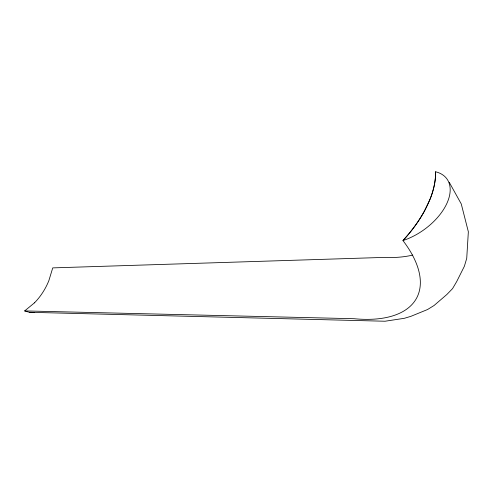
<?xml version="1.0" encoding="UTF-8"?>
<svg xmlns="http://www.w3.org/2000/svg" width="493" height="493" viewBox="0 0 493 493"><rect width="100%" height="100%" fill="white"/><g stroke="black" fill="none" stroke-linecap="round" stroke-linejoin="round"><path stroke-width="0.74" d="M435.584 171.767A106.081 58.969 -38 0 1 430.13 199.024L424.553 210.887A106.081 58.969 -38 0 1 402.947 240.566A48.542 28.039 -35.4 0 0 446.621 203.966A48.542 28.039 -35.4 0 0 435.584 171.767C435.787 181.116 433.507 190.329 430.142 198.993L430.13 199.024C423.801 214.455 414.243 228.358 402.947 240.566A125.641 61.459 27.4 0 1 354.14 318.718L24.65 310.917L34.473 302.844M24.65 310.917L29.364 312.297L34.288 312.371M29.364 312.297L385.039 321.233L404.303 318.312L410.86 316.346L427.542 309.53L434.062 305.5L446.831 294.518L452.556 288.621L456.697 281.565L464.375 266.263L466.729 258.344L468.35 231.765L461.257 203.929L449.222 182.268M34.473 302.844A70.172 61.2 85.4 0 0 48.813 280.788L52.739 267.89L383.585 257.42A121.358 66.869 26.9 0 0 412.783 255.066"/></g></svg>
